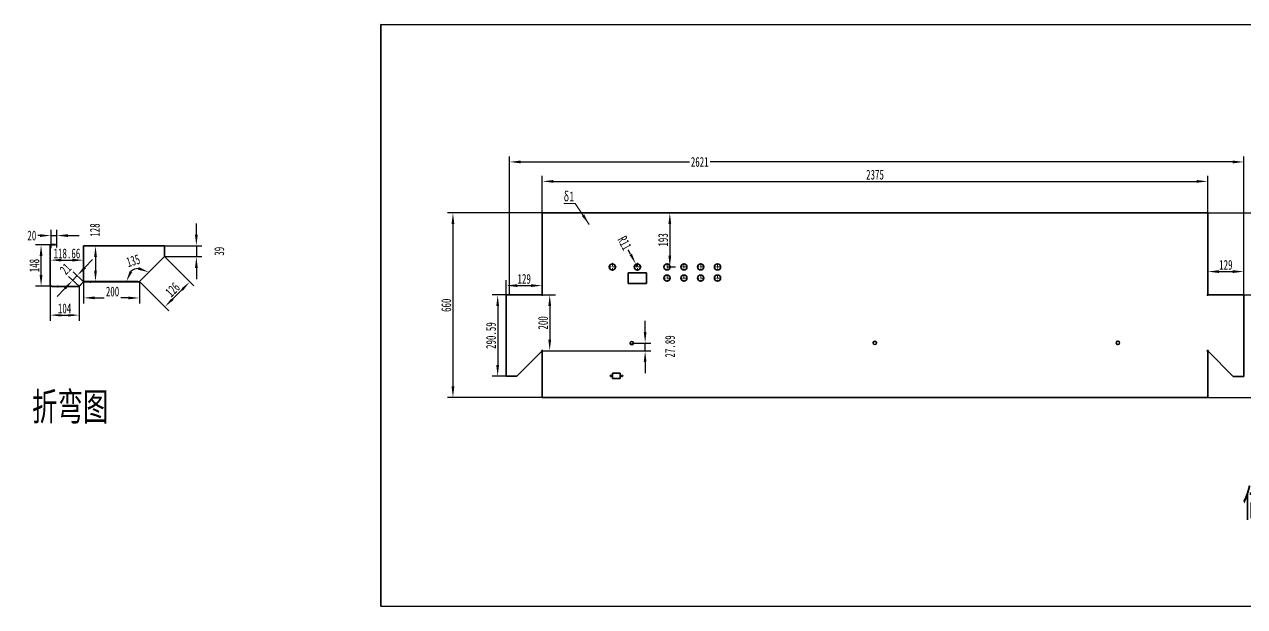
# Model space of a CAD drawing. Header units: millimetres. Extents: x 5896 to 12432, y -796 to 1283.
# Drawn here: x 5896 to 10251, y -796 to 1283 of the extents above; entities that cross this region are included whole.
import ezdxf

# ---------------------------------------------------------------- set-up
doc = ezdxf.new("R2010")
doc.units = ezdxf.units.MM
doc.header["$PDSIZE"] = -5
for name, pattern in [('DASHDOT', [18.5, 12, -3, 0.5, -3]), ('DASHED', [15, 12, -3]), ('点画线', [18, 12, -2, 2, -2])]:
    doc.linetypes.add(name, pattern=pattern)
doc.layers.get('0').update_dxf_attribs({"lineweight": 18})
for name, color, linetype, lineweight in [('中心线层', 1, '点画线', 18), ('尺寸线层', 3, 'Continuous', 18), ('粗实线层', 7, 'Continuous', 35)]:
    doc.layers.add(name, color=color, linetype=linetype, lineweight=lineweight)
doc.styles.add('标准', font='', dxfattribs={"width": 0.667})
doc.styles.get('标准').set_extended_font_data('宋体')
doc.dimstyles.new('标准', dxfattribs={"dimscale": 10, "dimtxt": 3.5, "dimasz": 4, "dimexe": 2, "dimexo": 0, "dimtad": 1, "dimdsep": 46, "dimtxsty": '标准', "dimblk": '_CAXARROW', "dimcen": 0, "dimdle": 6, "dimazin": 2, "dimtfac": 0.707107, "dimtdec": 3, "dimtmove": 2, "dimatfit": 3, "dimfxl": 1, "dimfrac": 2, "dimtolj": 1, "dimarcsym": 1})

# ---------------------------------------------------------------- blocks, each defined once
blk = doc.blocks.new('_CAXARROW')
blk.add_hatch(color=0).paths.add_polyline_path([(0, 0), (-1, 0.125), (-1, -0.125)], flags=0)
blk = doc.blocks.new('*X3')
at = {"layer": 'Defpoints', "color": 0, "transparency": 16777216}
for p in [(8186.4, 610), (8189.6, 417), (8199.4, 417)]:
    blk.add_point(p, dxfattribs=at)
at = {"layer": '尺寸线层', "color": 0, "lineweight": -2, "transparency": 16777216}
for p, q in [((8186.4, 610), (8219.4, 610)), ((8199.4, 570), (8199.4, 457)), ((8189.6, 417), (8219.4, 417))]:
    blk.add_line(p, q, dxfattribs=at)
at = {"layer": '尺寸线层', "color": 0, "lineweight": -2, "transparency": 16777216, "xscale": 40, "yscale": 40, "zscale": 40}
for p, rotation in [((8199.4, 610), 90), ((8199.4, 417), 270)]:
    blk.add_blockref('_CAXARROW', p, dxfattribs=dict(at, rotation=rotation))
at = {"layer": '尺寸线层', "color": 0, "transparency": 16777216, "insert": (8175.6, 513.5), "char_height": 35, "attachment_point": 5, "rotation": 90, "style": '标准', "bg_fill": 3, "box_fill_scale": 1.1, "bg_fill_color": 256, "bg_fill_true_color": 13158600, "bg_fill_transparency": 0}
blk.add_mtext('\\A1;193', dxfattribs=at)
blk = doc.blocks.new('*X7')
at = {"layer": 'Defpoints', "color": 0, "transparency": 16777216}
for p in [(7744.2, 610), (7425.5, -50), (7744.2, -50)]:
    blk.add_point(p, dxfattribs=at)
at = {"layer": '尺寸线层', "color": 0, "lineweight": -2, "transparency": 16777216}
for p, q in [((7744.2, 610), (7405.5, 610)), ((7425.5, 570), (7425.5, -10)), ((7744.2, -50), (7405.5, -50))]:
    blk.add_line(p, q, dxfattribs=at)
at = {"layer": '尺寸线层', "color": 0, "lineweight": -2, "transparency": 16777216, "xscale": 40, "yscale": 40, "zscale": 40}
for p, rotation in [((7425.5, 610), 90), ((7425.5, -50), 270)]:
    blk.add_blockref('_CAXARROW', p, dxfattribs=dict(at, rotation=rotation))
at = {"layer": '尺寸线层', "color": 0, "transparency": 16777216, "insert": (7401.8, 280), "char_height": 35, "attachment_point": 5, "rotation": 90, "style": '标准', "bg_fill": 3, "box_fill_scale": 1.1, "bg_fill_color": 256, "bg_fill_true_color": 13158600, "bg_fill_transparency": 0}
blk.add_mtext('\\A1;660', dxfattribs=at)
blk = doc.blocks.new('*X8')
at = {"layer": 'Defpoints', "color": 0, "transparency": 16777216}
for p in [(10119.2, 722.5), (7744.2, 606.2), (10119.2, 602)]:
    blk.add_point(p, dxfattribs=at)
at = {"layer": '尺寸线层', "color": 0, "lineweight": -2, "transparency": 16777216}
for p, q in [((7744.2, 606.2), (7744.2, 742.5)), ((10119.2, 602), (10119.2, 742.5)), ((7784.2, 722.5), (10079.2, 722.5))]:
    blk.add_line(p, q, dxfattribs=at)
at = {"layer": '尺寸线层', "color": 0, "lineweight": -2, "transparency": 16777216, "xscale": 40, "yscale": 40, "zscale": 40, "rotation": 180}
blk.add_blockref('_CAXARROW', (7744.2, 722.5), dxfattribs=at)
at = {"layer": '尺寸线层', "color": 0, "lineweight": -2, "transparency": 16777216, "xscale": 40, "yscale": 40, "zscale": 40}
blk.add_blockref('_CAXARROW', (10119.2, 722.5), dxfattribs=at)
at = {"layer": '尺寸线层', "color": 0, "transparency": 16777216, "insert": (8931.7, 746.3), "char_height": 35, "attachment_point": 5, "style": '标准', "bg_fill": 3, "box_fill_scale": 1.1, "bg_fill_color": 256, "bg_fill_true_color": 13158600, "bg_fill_transparency": 0}
blk.add_mtext('\\A1;2375', dxfattribs=at)
blk = doc.blocks.new('*X14')
at = {"layer": 'Defpoints', "color": 0, "transparency": 16777216}
for p in [(7627.2, 791.9), (7627.2, 317), (10248.2, 317)]:
    blk.add_point(p, dxfattribs=at)
at = {"layer": '尺寸线层', "color": 0, "lineweight": -2, "transparency": 16777216}
for p, q in [((7627.2, 317), (7627.2, 811.9)), ((7667.2, 791.9), (8269.1, 791.9)), ((10208.2, 791.9), (8343.3, 791.9)), ((10248.2, 317), (10248.2, 811.9))]:
    blk.add_line(p, q, dxfattribs=at)
at = {"layer": '尺寸线层', "color": 0, "lineweight": -2, "transparency": 16777216, "xscale": 40, "yscale": 40, "zscale": 40, "rotation": 180}
blk.add_blockref('_CAXARROW', (7627.2, 791.9), dxfattribs=at)
at = {"layer": '尺寸线层', "color": 0, "lineweight": -2, "transparency": 16777216, "xscale": 40, "yscale": 40, "zscale": 40}
blk.add_blockref('_CAXARROW', (10248.2, 791.9), dxfattribs=at)
at = {"layer": '尺寸线层', "color": 0, "transparency": 16777216, "insert": (8306.2, 791.9), "char_height": 35, "attachment_point": 5, "style": '标准', "bg_fill": 3, "box_fill_scale": 1.1, "bg_fill_color": 256, "bg_fill_true_color": 13158600, "bg_fill_transparency": 0}
blk.add_mtext('\\A1;2621', dxfattribs=at)
blk = doc.blocks.new('*X17')
at = {"layer": '尺寸线层'}
blk.add_hatch(color=0, dxfattribs=at).paths.add_polyline_path([(7775.5, 427.2), (7749.1, 457.7), (7757.4, 463.2)], flags=0)
at = {"layer": '尺寸线层', "color": 0}
for p, q in [((7725.3, 502.2), (7684.6, 502.2)), ((7775.5, 427.2), (7725.3, 502.2))]:
    blk.add_line(p, q, dxfattribs=at)
at = {"layer": '尺寸线层', "color": 0, "insert": (7703.5, 527.3), "char_height": 35, "width": 75.43, "attachment_point": 5, "line_spacing_factor": 1.15057, "style": '标准'}
blk.add_mtext('\\T1.1;δ1', dxfattribs=at)
blk = doc.blocks.new('*X30')
at = {"layer": 'Defpoints', "color": 0, "transparency": 16777216}
for p in [(7627.2, 317), (7585.1, 26.4), (7615.1, 26.4)]:
    blk.add_point(p, dxfattribs=at)
at = {"layer": '尺寸线层', "color": 0, "lineweight": -2, "transparency": 16777216}
for p, q in [((7627.2, 317), (7565.1, 317)), ((7585.1, 277), (7585.1, 66.4)), ((7615.1, 26.4), (7565.1, 26.4))]:
    blk.add_line(p, q, dxfattribs=at)
at = {"layer": '尺寸线层', "color": 0, "lineweight": -2, "transparency": 16777216, "xscale": 40, "yscale": 40, "zscale": 40}
for p, rotation in [((7585.1, 317), 90), ((7585.1, 26.4), 270)]:
    blk.add_blockref('_CAXARROW', p, dxfattribs=dict(at, rotation=rotation))
at = {"layer": '尺寸线层', "color": 0, "transparency": 16777216, "insert": (7561.4, 171.7), "char_height": 35, "attachment_point": 5, "rotation": 90, "style": '标准', "bg_fill": 3, "box_fill_scale": 1.1, "bg_fill_color": 256, "bg_fill_true_color": 13158600, "bg_fill_transparency": 0}
blk.add_mtext('\\A1;290.59', dxfattribs=at)
blk = doc.blocks.new('*X31')
at = {"layer": 'Defpoints', "color": 0, "transparency": 16777216}
for p in [(8078.4, 426.7), (8083.6, 417)]:
    blk.add_point(p, dxfattribs=at)
at = {"layer": '尺寸线层', "color": 0, "lineweight": -2, "transparency": 16777216}
for p, q in [((8059.7, 462.1), (8041, 497.4)), ((8083.6, 417), (8078.4, 426.7))]:
    blk.add_line(p, q, dxfattribs=at)
at = {"layer": '尺寸线层', "color": 0, "transparency": 16777216, "insert": (8038.3, 502.4), "char_height": 35, "attachment_point": 5, "rotation": 297.919, "style": '标准', "bg_fill": 3, "box_fill_scale": 1.1, "bg_fill_color": 256, "bg_fill_true_color": 13158600, "bg_fill_transparency": 0}
blk.add_mtext('\\A1;R11', dxfattribs=at)
at = {"layer": '尺寸线层', "color": 0, "lineweight": -2, "transparency": 16777216, "xscale": 40, "yscale": 40, "zscale": 40, "rotation": 297.9189732205738}
blk.add_blockref('_CAXARROW', (8078.4, 426.7), dxfattribs=at)
blk = doc.blocks.new('*D35')
at = {"layer": 'Defpoints', "color": 0, "transparency": 16777216}
for p in [(10248.2, 400.3), (10119.2, 319), (10248.2, 317)]:
    blk.add_point(p, dxfattribs=at)
at = {"layer": '粗实线层', "color": 0, "linetype": 'Continuous', "lineweight": -2, "transparency": 16777216}
for p, q in [((10119.2, 319), (10119.2, 420.3)), ((10159.2, 400.3), (10208.2, 400.3)), ((10248.2, 317), (10248.2, 420.3))]:
    blk.add_line(p, q, dxfattribs=at)
at = {"layer": '粗实线层', "color": 0, "lineweight": -2, "transparency": 16777216, "xscale": 40, "yscale": 40, "zscale": 40, "rotation": 180}
blk.add_blockref('_CAXARROW', (10119.2, 400.3), dxfattribs=at)
at = {"layer": '粗实线层', "color": 0, "lineweight": -2, "transparency": 16777216, "xscale": 40, "yscale": 40, "zscale": 40}
blk.add_blockref('_CAXARROW', (10248.2, 400.3), dxfattribs=at)
at = {"layer": '粗实线层', "color": 0, "transparency": 16777216, "insert": (10183.7, 424.1), "char_height": 35, "attachment_point": 5, "style": '标准'}
blk.add_mtext('\\A1;129', dxfattribs=at)
blk = doc.blocks.new('*D36')
at = {"layer": 'Defpoints', "color": 0, "transparency": 16777216}
for p in [(7744.2, 350.2), (7615.2, 317), (7744.2, 319)]:
    blk.add_point(p, dxfattribs=at)
at = {"layer": '粗实线层', "color": 0, "linetype": 'Continuous', "lineweight": -2, "transparency": 16777216}
for p, q in [((7615.2, 317), (7615.2, 370.2)), ((7655.2, 350.2), (7704.2, 350.2)), ((7744.2, 319), (7744.2, 370.2))]:
    blk.add_line(p, q, dxfattribs=at)
at = {"layer": '粗实线层', "color": 0, "lineweight": -2, "transparency": 16777216, "xscale": 40, "yscale": 40, "zscale": 40, "rotation": 180}
blk.add_blockref('_CAXARROW', (7615.2, 350.2), dxfattribs=at)
at = {"layer": '粗实线层', "color": 0, "lineweight": -2, "transparency": 16777216, "xscale": 40, "yscale": 40, "zscale": 40}
blk.add_blockref('_CAXARROW', (7744.2, 350.2), dxfattribs=at)
at = {"layer": '粗实线层', "color": 0, "transparency": 16777216, "insert": (7679.7, 374), "char_height": 35, "attachment_point": 5, "style": '标准'}
blk.add_mtext('\\A1;129', dxfattribs=at)
blk = doc.blocks.new('*D37')
at = {"layer": 'Defpoints', "color": 0, "transparency": 16777216}
for p in [(10233.2, 317), (10119.2, -50), (10348.1, -50)]:
    blk.add_point(p, dxfattribs=at)
at = {"layer": '粗实线层', "color": 0, "linetype": 'Continuous', "lineweight": -2, "transparency": 16777216}
for p, q in [((10233.2, 317), (10368.1, 317)), ((10348.1, 277), (10348.1, -10)), ((10119.2, -50), (10368.1, -50))]:
    blk.add_line(p, q, dxfattribs=at)
at = {"layer": '粗实线层', "color": 0, "lineweight": -2, "transparency": 16777216, "xscale": 40, "yscale": 40, "zscale": 40}
for p, rotation in [((10348.1, 317), 90), ((10348.1, -50), 270)]:
    blk.add_blockref('_CAXARROW', p, dxfattribs=dict(at, rotation=rotation))
at = {"layer": '粗实线层', "color": 0, "transparency": 16777216, "insert": (10324.4, 133.5), "char_height": 35, "attachment_point": 5, "rotation": 90, "style": '标准'}
blk.add_mtext('\\A1;367', dxfattribs=at)
blk = doc.blocks.new('*D38')
at = {"layer": 'Defpoints', "color": 0, "transparency": 16777216}
for p in [(10119.2, 610), (10248.2, 317), (10409.8, 317)]:
    blk.add_point(p, dxfattribs=at)
at = {"layer": '粗实线层', "color": 0, "linetype": 'Continuous', "lineweight": -2, "transparency": 16777216}
for p, q in [((10119.2, 610), (10429.8, 610)), ((10409.8, 570), (10409.8, 357)), ((10248.2, 317), (10429.8, 317))]:
    blk.add_line(p, q, dxfattribs=at)
at = {"layer": '粗实线层', "color": 0, "lineweight": -2, "transparency": 16777216, "xscale": 40, "yscale": 40, "zscale": 40}
for p, rotation in [((10409.8, 610), 90), ((10409.8, 317), 270)]:
    blk.add_blockref('_CAXARROW', p, dxfattribs=dict(at, rotation=rotation))
at = {"layer": '粗实线层', "color": 0, "transparency": 16777216, "insert": (10386, 463.5), "char_height": 35, "attachment_point": 5, "rotation": 90, "style": '标准'}
blk.add_mtext('\\A1;293', dxfattribs=at)
blk = doc.blocks.new('*D39')
at = {"layer": 'Defpoints', "color": 0, "transparency": 16777216}
for p in [(7744.2, 317), (7744.3, 117), (7770.9, 117)]:
    blk.add_point(p, dxfattribs=at)
at = {"layer": '粗实线层', "color": 0, "linetype": 'Continuous', "lineweight": -2, "transparency": 16777216}
for p, q in [((7744.2, 317), (7790.9, 317)), ((7770.9, 277), (7770.9, 157)), ((7744.3, 117), (7790.9, 117))]:
    blk.add_line(p, q, dxfattribs=at)
at = {"layer": '粗实线层', "color": 0, "lineweight": -2, "transparency": 16777216, "xscale": 40, "yscale": 40, "zscale": 40}
for p, rotation in [((7770.9, 317), 90), ((7770.9, 117), 270)]:
    blk.add_blockref('_CAXARROW', p, dxfattribs=dict(at, rotation=rotation))
at = {"layer": '粗实线层', "color": 0, "transparency": 16777216, "insert": (7747.2, 217), "char_height": 35, "attachment_point": 5, "rotation": 90, "style": '标准'}
blk.add_mtext('\\A1;200', dxfattribs=at)
blk = doc.blocks.new('*D58')
at = {"layer": 'Defpoints', "color": 0, "transparency": 16777216}
for p in [(6011.5, 528.9), (5991.5, 483.8), (6011.5, 485.8)]:
    blk.add_point(p, dxfattribs=at)
at = {"layer": '尺寸线层', "color": 0, "lineweight": -2, "transparency": 16777216}
for p, q in [((5951.5, 528.9), (5911.5, 528.9)), ((5991.5, 483.8), (5991.5, 548.9)), ((5991.5, 528.9), (6011.5, 528.9)), ((6011.5, 485.8), (6011.5, 548.9)), ((6051.5, 528.9), (6091.5, 528.9))]:
    blk.add_line(p, q, dxfattribs=at)
at = {"layer": '尺寸线层', "color": 0, "lineweight": -2, "transparency": 16777216, "xscale": 40, "yscale": 40, "zscale": 40, "rotation": 180}
blk.add_blockref('_CAXARROW', (6011.5, 528.9), dxfattribs=at)
at = {"layer": '尺寸线层', "color": 0, "transparency": 16777216, "insert": (5922.7, 528.9), "char_height": 35, "attachment_point": 5, "style": '标准', "bg_fill": 3, "box_fill_scale": 1.1, "bg_fill_color": 256, "bg_fill_true_color": 13158600, "bg_fill_transparency": 0}
blk.add_mtext('\\A1;20', dxfattribs=at)
at = {"layer": '尺寸线层', "color": 0, "lineweight": -2, "transparency": 16777216, "xscale": 40, "yscale": 40, "zscale": 40}
blk.add_blockref('_CAXARROW', (5991.5, 528.9), dxfattribs=at)
blk = doc.blocks.new('*D59')
at = {"layer": 'Defpoints', "color": 0, "transparency": 16777216}
for p in [(6396.1, 492.5), (6396.1, 453.6), (6509.8, 453.6)]:
    blk.add_point(p, dxfattribs=at)
at = {"layer": '尺寸线层', "color": 0, "lineweight": -2, "transparency": 16777216}
for p, q in [((6509.8, 532.5), (6509.8, 572.5)), ((6396.1, 492.5), (6529.8, 492.5)), ((6509.8, 492.5), (6509.8, 453.6)), ((6396.1, 453.6), (6529.8, 453.6)), ((6509.8, 413.6), (6509.8, 373.6))]:
    blk.add_line(p, q, dxfattribs=at)
at = {"layer": '尺寸线层', "color": 0, "lineweight": -2, "transparency": 16777216, "xscale": 40, "yscale": 40, "zscale": 40}
for p, rotation in [((6509.8, 492.5), 270), ((6509.8, 453.6), 90)]:
    blk.add_blockref('_CAXARROW', p, dxfattribs=dict(at, rotation=rotation))
at = {"layer": '尺寸线层', "color": 0, "transparency": 16777216, "insert": (6591.6, 473), "char_height": 35, "attachment_point": 5, "rotation": 90, "style": '标准', "bg_fill": 3, "box_fill_scale": 1.1, "bg_fill_color": 256, "bg_fill_true_color": 13158600, "bg_fill_transparency": 0}
blk.add_mtext('\\A1;39', dxfattribs=at)
blk = doc.blocks.new('*D60')
at = {"layer": 'Defpoints', "color": 0, "transparency": 16777216}
for p in [(6396.1, 453.6), (6307.1, 364.5), (6486.3, 363.4)]:
    blk.add_point(p, dxfattribs=at)
at = {"layer": '尺寸线层', "color": 0, "lineweight": -2, "transparency": 16777216}
for p, q in [((6396.1, 453.6), (6500.4, 349.3)), ((6307.1, 364.5), (6411.4, 260.3)), ((6425.5, 302.7), (6458, 335.2))]:
    blk.add_line(p, q, dxfattribs=at)
at = {"layer": '尺寸线层', "color": 0, "lineweight": -2, "transparency": 16777216, "xscale": 40, "yscale": 40, "zscale": 40}
for p, rotation in [((6486.3, 363.4), 45.0000186997836), ((6397.2, 274.4), 225.0000186997836)]:
    blk.add_blockref('_CAXARROW', p, dxfattribs=dict(at, rotation=rotation))
at = {"layer": '尺寸线层', "color": 0, "transparency": 16777216, "insert": (6425, 335.7), "char_height": 35, "attachment_point": 5, "rotation": 45, "style": '标准', "bg_fill": 3, "box_fill_scale": 1.1, "bg_fill_color": 256, "bg_fill_true_color": 13158600, "bg_fill_transparency": 0}
blk.add_mtext('\\A1;126', dxfattribs=at)
blk = doc.blocks.new('*D61')
at = {"layer": 'Defpoints', "color": 0, "transparency": 16777216}
for p in [(6107.2, 371.2), (6306.9, 364.5), (6306.8, 306)]:
    blk.add_point(p, dxfattribs=at)
at = {"layer": '尺寸线层', "color": 0, "lineweight": -2, "transparency": 16777216}
for p, q in [((6107.2, 371.2), (6106.9, 286.5)), ((6306.9, 364.5), (6306.7, 286)), ((6147, 306.4), (6180.9, 306.4)), ((6266.8, 306.1), (6240.1, 306.2))]:
    blk.add_line(p, q, dxfattribs=at)
at = {"layer": '尺寸线层', "color": 0, "lineweight": -2, "transparency": 16777216, "xscale": 40, "yscale": 40, "zscale": 40}
for p, rotation in [((6107, 306.5), 179.8556937167617), ((6306.8, 306), 359.8556937167617)]:
    blk.add_blockref('_CAXARROW', p, dxfattribs=dict(at, rotation=rotation))
at = {"layer": '尺寸线层', "color": 0, "transparency": 16777216, "insert": (6210.6, 328.8), "char_height": 35, "attachment_point": 5, "rotation": 359.8557, "style": '标准', "bg_fill": 3, "box_fill_scale": 1.1, "bg_fill_color": 256, "bg_fill_true_color": 13158600, "bg_fill_transparency": 0}
blk.add_mtext('\\A1;200', dxfattribs=at)
blk = doc.blocks.new('*D62')
at = {"layer": 'Defpoints', "color": 0, "transparency": 16777216}
for p in [(5987.5, 348.9), (6091.5, 346.8), (6091.5, 244.7)]:
    blk.add_point(p, dxfattribs=at)
at = {"layer": '尺寸线层', "color": 0, "lineweight": -2, "transparency": 16777216}
for p, q in [((5987.5, 348.9), (5987.5, 224.7)), ((6091.5, 346.8), (6091.5, 224.7)), ((6027.5, 244.7), (6051.5, 244.7))]:
    blk.add_line(p, q, dxfattribs=at)
at = {"layer": '尺寸线层', "color": 0, "lineweight": -2, "transparency": 16777216, "xscale": 40, "yscale": 40, "zscale": 40, "rotation": 180}
blk.add_blockref('_CAXARROW', (5987.5, 244.7), dxfattribs=at)
at = {"layer": '尺寸线层', "color": 0, "lineweight": -2, "transparency": 16777216, "xscale": 40, "yscale": 40, "zscale": 40}
blk.add_blockref('_CAXARROW', (6091.5, 244.7), dxfattribs=at)
at = {"layer": '尺寸线层', "color": 0, "transparency": 16777216, "insert": (6039.5, 268.5), "char_height": 35, "attachment_point": 5, "style": '标准', "bg_fill": 3, "box_fill_scale": 1.1, "bg_fill_color": 256, "bg_fill_true_color": 13158600, "bg_fill_transparency": 0}
blk.add_mtext('\\A1;104', dxfattribs=at)
blk = doc.blocks.new('*D63')
at = {"layer": 'Defpoints', "color": 0, "transparency": 16777216}
for p in [(5955.6, 495.8), (5993.5, 495.8), (5993.5, 347.8)]:
    blk.add_point(p, dxfattribs=at)
at = {"layer": '尺寸线层', "color": 0, "lineweight": -2, "transparency": 16777216}
for p, q in [((5993.5, 495.8), (5935.6, 495.8)), ((5955.6, 387.8), (5955.6, 455.8)), ((5993.5, 347.8), (5935.6, 347.8))]:
    blk.add_line(p, q, dxfattribs=at)
at = {"layer": '尺寸线层', "color": 0, "lineweight": -2, "transparency": 16777216, "xscale": 40, "yscale": 40, "zscale": 40}
for p, rotation in [((5955.6, 495.8), 90), ((5955.6, 347.8), 270)]:
    blk.add_blockref('_CAXARROW', p, dxfattribs=dict(at, rotation=rotation))
at = {"layer": '尺寸线层', "color": 0, "transparency": 16777216, "insert": (5931.8, 421.8), "char_height": 35, "attachment_point": 5, "rotation": 90, "style": '标准', "bg_fill": 3, "box_fill_scale": 1.1, "bg_fill_color": 256, "bg_fill_true_color": 13158600, "bg_fill_transparency": 0}
blk.add_mtext('\\A1;148', dxfattribs=at)
blk = doc.blocks.new('*D64')
at = {"layer": 'Defpoints', "color": 0, "transparency": 16777216}
for p in [(6107.2, 492.2), (6137.4, 364), (6149.9, 364)]:
    blk.add_point(p, dxfattribs=at)
at = {"layer": '尺寸线层', "color": 0, "lineweight": -2, "transparency": 16777216}
for p, q in [((6107.2, 492.2), (6169.9, 492.2)), ((6149.9, 452.2), (6149.9, 404)), ((6137.4, 364), (6169.9, 364))]:
    blk.add_line(p, q, dxfattribs=at)
at = {"layer": '尺寸线层', "color": 0, "lineweight": -2, "transparency": 16777216, "xscale": 40, "yscale": 40, "zscale": 40}
for p, rotation in [((6149.9, 492.2), 90), ((6149.9, 364), 270)]:
    blk.add_blockref('_CAXARROW', p, dxfattribs=dict(at, rotation=rotation))
at = {"layer": '尺寸线层', "color": 0, "transparency": 16777216, "insert": (6147.7, 548.6), "char_height": 35, "attachment_point": 5, "rotation": 90, "style": '标准', "bg_fill": 3, "box_fill_scale": 1.1, "bg_fill_color": 256, "bg_fill_true_color": 13158600, "bg_fill_transparency": 0}
blk.add_mtext('\\A1;128', dxfattribs=at)
blk = doc.blocks.new('*D66')
at = {"layer": 'Defpoints', "color": 0, "transparency": 16777216}
for p in [(6084.3, 385.8), (6106.9, 364.2), (6091.1, 347.8)]:
    blk.add_point(p, dxfattribs=at)
at = {"layer": '粗实线层', "color": 0, "linetype": 'Continuous', "lineweight": -2, "transparency": 16777216}
for p, q in [((6112, 414.7), (6139.7, 443.6)), ((6106.9, 364.2), (6069.9, 399.6)), ((6091.1, 347.8), (6054.1, 383.1)), ((6068.6, 369.3), (6084.3, 385.8)), ((6040.9, 340.4), (6013.3, 311.5))]:
    blk.add_line(p, q, dxfattribs=at)
at = {"layer": '粗实线层', "color": 0, "lineweight": -2, "transparency": 16777216, "xscale": 40, "yscale": 40, "zscale": 40}
for p, rotation in [((6084.3, 385.8), 226.2508960013828), ((6068.6, 369.3), 46.25089600138288)]:
    blk.add_blockref('_CAXARROW', p, dxfattribs=dict(at, rotation=rotation))
at = {"layer": '粗实线层', "color": 0, "transparency": 16777216, "insert": (6042.6, 410), "char_height": 35, "attachment_point": 5, "rotation": 46.2509, "style": '标准'}
blk.add_mtext('\\A1;21', dxfattribs=at)
blk = doc.blocks.new('*D69')
at = {"layer": 'Defpoints', "color": 0, "transparency": 16777216}
for p in [(6396.1, 453.6), (6273.6, 398.1), (6107.2, 364.5), (6301.3, 364.5), (6307.4, 364.8)]:
    blk.add_point(p, dxfattribs=at)
at = {"layer": '粗实线层', "color": 0, "linetype": 'Continuous', "lineweight": -2, "transparency": 16777216}
blk.add_arc((6307.1, 364.5), 47.5, 94.8625, 130.1779, dxfattribs=at)
at = {"layer": '粗实线层', "color": 0, "lineweight": -2, "transparency": 16777216, "xscale": 40, "yscale": 40, "zscale": 40}
for p, rotation in [((6259.7, 364.5), 245.0889632485968), ((6340.7, 398.1), 339.9514678127975)]:
    blk.add_blockref('_CAXARROW', p, dxfattribs=dict(at, rotation=rotation))
at = {"layer": '粗实线层', "color": 0, "transparency": 16777216, "insert": (6284.4, 439.1), "char_height": 35, "attachment_point": 5, "rotation": 16.9678, "style": '标准'}
blk.add_mtext('\\A1;135', dxfattribs=at)
blk = doc.blocks.new('*D82')
at = {"layer": 'Defpoints', "color": 0, "transparency": 16777216}
for p in [(8063.8, 144.9), (8111.3, 144.9), (7790.9, 117)]:
    blk.add_point(p, dxfattribs=at)
at = {"layer": '粗实线层', "color": 0, "linetype": 'Continuous', "lineweight": -2, "transparency": 16777216}
for p, q in [((8111.3, 184.9), (8111.3, 224.9)), ((8063.8, 144.9), (8131.3, 144.9)), ((8111.3, 117), (8111.3, 144.9)), ((7790.9, 117), (8131.3, 117)), ((8111.3, 77), (8111.3, 37))]:
    blk.add_line(p, q, dxfattribs=at)
at = {"layer": '粗实线层', "color": 0, "lineweight": -2, "transparency": 16777216, "xscale": 40, "yscale": 40, "zscale": 40}
for p, rotation in [((8111.3, 144.9), 270), ((8111.3, 117), 90)]:
    blk.add_blockref('_CAXARROW', p, dxfattribs=dict(at, rotation=rotation))
at = {"layer": '粗实线层', "color": 0, "transparency": 16777216, "insert": (8200.2, 132.9), "char_height": 35, "attachment_point": 5, "rotation": 90, "style": '标准'}
blk.add_mtext('\\A1;27.89', dxfattribs=at)
blk = doc.blocks.new('*D83')
at = {"layer": 'Defpoints', "color": 0, "transparency": 16777216}
for p in [(5988.5, 488.9), (6107.2, 492.2), (6107.2, 441.2)]:
    blk.add_point(p, dxfattribs=at)
at = {"layer": '粗实线层', "color": 0, "linetype": 'Continuous', "lineweight": -2, "transparency": 16777216}
for p, q in [((5988.5, 488.9), (5988.5, 421.2)), ((6107.2, 492.2), (6107.2, 421.2)), ((6028.5, 441.2), (6067.2, 441.2))]:
    blk.add_line(p, q, dxfattribs=at)
at = {"layer": '粗实线层', "color": 0, "lineweight": -2, "transparency": 16777216, "xscale": 40, "yscale": 40, "zscale": 40, "rotation": 180}
blk.add_blockref('_CAXARROW', (5988.5, 441.2), dxfattribs=at)
at = {"layer": '粗实线层', "color": 0, "lineweight": -2, "transparency": 16777216, "xscale": 40, "yscale": 40, "zscale": 40}
blk.add_blockref('_CAXARROW', (6107.2, 441.2), dxfattribs=at)
at = {"layer": '粗实线层', "color": 0, "transparency": 16777216, "insert": (6047.9, 464.9), "char_height": 35, "attachment_point": 5, "style": '标准'}
blk.add_mtext('\\A1;118.66', dxfattribs=at)

msp = doc.modelspace()

# ---------------------------------------------------------------- linework, layer by layer
at = {"color": 7, "lineweight": 35}
for p, q in [((5987.523, 495.751), (5987.523, 348.863)), ((5988.523, 488.863), (5988.523, 348.863)), ((5989.523, 496.751), (6004.523, 496.751)), ((5989.523, 495.751), (6004.523, 495.751)), ((6396.102, 453.617), (6307.432, 364.821)), ((8050.796, 396.011), (8050.796, 358.011)), ((8050.796, 396.011), (8116.796, 396.011)), ((8116.796, 358.011), (8116.796, 396.011)), ((6106.567, 363.943), (6091.109, 347.751)), ((6107.274, 363.236), (6091.523, 346.751)), ((6301.324, 364.528), (6107.153, 364.528)), ((6107.981, 363.528), (6306.939, 363.528)), ((8050.796, 358.011), (8116.796, 358.011)), ((5993.523, 346.751), (6090.695, 346.751)), ((7742.203, 317.013), (7615.203, 317.013)), ((10121.203, 317.013), (10248.203, 317.013)), ((7744.203, -49.989), (8326.249, -49.989)), ((8326.249, -49.989), (10119.203, -49.989))]:
    msp.add_line(p, q, dxfattribs=at)
at = {"color": 7, "lineweight": 35, "ltscale": 0.025}
for p, q in [((5987.523, 495.751), (5988.523, 495.751)), ((6007.523, 495.751), (6007.523, 496.751)), ((6107.567, 364.528), (6107.567, 363.528)), ((6107.767, 364.528), (6107.767, 363.528)), ((6306.939, 364.528), (6306.939, 363.528)), ((6307.139, 364.528), (6307.139, 363.528)), ((5988.523, 347.863), (5987.523, 347.863)), ((5988.523, 347.863), (5988.523, 346.863)), ((6089.826, 347.751), (6089.826, 346.751)), ((6091.109, 347.751), (6091.109, 346.751))]:
    msp.add_line(p, q, dxfattribs=at)
for p, q in [((5988.002, 494.778), (5988.023, 348.863)), ((5989.523, 496.251), (6007.523, 496.251)), ((6106.921, 363.589), (6091.756, 347.69)), ((6107.981, 364.028), (6132.379, 364.028)), ((6137.379, 364.028), (6306.939, 364.028)), ((5989.523, 347.251), (6015.523, 347.251)), ((6019.523, 347.251), (6090.695, 347.251))]:
    msp.add_line(p, q)
at = {"color": 7, "linetype": 'DASHED', "lineweight": 13, "ltscale": 0.025}
for p, q in [((5998.523, 495.751), (5998.523, 496.751)), ((5998.523, 495.751), (5998.523, 496.751)), ((5998.523, 495.751), (5998.523, 496.751)), ((5998.523, 495.751), (5998.523, 496.751)), ((6127.379, 363.528), (6127.379, 364.528)), ((6127.379, 363.528), (6127.379, 364.528)), ((6137.379, 363.528), (6137.379, 364.528)), ((6137.379, 363.528), (6137.379, 364.528)), ((6252.779, 363.528), (6252.779, 364.528)), ((6252.779, 363.528), (6252.779, 364.528)), ((6262.779, 363.528), (6262.779, 364.528)), ((6262.779, 363.528), (6262.779, 364.528)), ((6029.023, 347.751), (6029.023, 346.751)), ((6029.023, 347.751), (6029.023, 346.751)), ((6029.023, 347.751), (6029.023, 346.751)), ((6029.023, 347.751), (6029.023, 346.751)), ((6030.523, 347.751), (6030.523, 346.751)), ((6030.523, 347.751), (6030.523, 346.751)), ((6040.523, 347.751), (6040.523, 346.751)), ((6050.023, 347.751), (6050.023, 346.751)), ((6050.023, 347.751), (6050.023, 346.751)), ((6050.023, 347.751), (6050.023, 346.751)), ((6050.023, 347.751), (6050.023, 346.751)), ((6069.023, 347.751), (6069.023, 346.751)), ((6069.023, 347.751), (6069.023, 346.751)), ((6069.023, 347.751), (6069.023, 346.751)), ((6069.023, 347.751), (6069.023, 346.751)), ((6078.523, 346.751), (6078.523, 347.751))]:
    msp.add_line(p, q, dxfattribs=at)
at = {"color": 7, "lineweight": 35, "ltscale": 0.075}
for p, q in [((6007.523, 496.751), (6004.523, 496.751)), ((6007.523, 495.751), (6004.523, 495.751))]:
    msp.add_line(p, q, dxfattribs=at)
at = {"color": 7, "linetype": 'DASHDOT', "lineweight": 13}
for p, q in [((8008.613, 417.011), (7980.013, 417.011)), ((7994.313, 431.311), (7994.313, 402.711)), ((8097.873, 417.011), (8069.273, 417.011)), ((8083.573, 431.311), (8083.573, 402.711)), ((8189.588, 429.361), (8189.588, 404.661)), ((8261.938, 417.011), (8237.238, 417.011)), ((8249.588, 429.361), (8249.588, 404.661)), ((8321.938, 417.011), (8297.238, 417.011)), ((8309.588, 429.361), (8309.588, 404.661)), ((8381.938, 417.011), (8357.238, 417.011)), ((8369.588, 429.361), (8369.588, 404.661)), ((8201.938, 377.011), (8177.238, 377.011)), ((8189.588, 389.361), (8189.588, 364.661)), ((8261.938, 377.011), (8237.238, 377.011)), ((8249.588, 389.361), (8249.588, 364.661)), ((8321.938, 377.011), (8297.238, 377.011)), ((8309.588, 389.361), (8309.588, 364.661)), ((8381.938, 377.011), (8357.238, 377.011)), ((8369.588, 389.361), (8369.588, 364.661))]:
    msp.add_line(p, q, dxfattribs=at)
at = {"color": 7, "lineweight": 35, "ltscale": 0.025001}
for p, q in [((6106.86, 364.236), (6107.567, 363.528)), ((6307.28, 364.67), (6307.987, 363.963))]:
    msp.add_line(p, q, dxfattribs=at)
at = {"color": 7, "lineweight": 35, "ltscale": 0.004999}
for p, q in [((6107.767, 364.528), (6107.567, 364.528)), ((6107.767, 363.528), (6107.567, 363.528)), ((6307.139, 364.528), (6306.939, 364.528)), ((6307.139, 363.528), (6306.939, 363.528)), ((5988.723, 347.863), (5988.523, 347.863)), ((5988.723, 346.863), (5988.523, 346.863))]:
    msp.add_line(p, q, dxfattribs=at)
at = {"color": 7, "linetype": 'DASHED', "lineweight": 13}
for p, q in [((6107.767, 364.528), (6306.939, 364.528)), ((5993.523, 347.751), (6090.412, 347.751))]:
    msp.add_line(p, q, dxfattribs=at)
at = {"color": 7, "lineweight": 35, "ltscale": 0.005001}
msp.add_line((6307.139, 364.528), (6307.28, 364.67), dxfattribs=at)
at = {"color": 7, "lineweight": 35, "ltscale": 0.032071}
for p, q in [((6091.109, 347.751), (6089.826, 347.751)), ((6091.523, 346.751), (6089.826, 346.751))]:
    msp.add_line(p, q, dxfattribs=at)
at = {"color": 7, "lineweight": 35, "ltscale": 0.008914}
msp.add_line((6091.126, 348.051), (6090.934, 347.751), dxfattribs=at)
at = {"color": 7, "lineweight": 35, "ltscale": 0.024998}
msp.add_line((6091.816, 347.044), (6091.109, 347.751), dxfattribs=at)
at = {"color": 7, "linetype": 'DASHED', "lineweight": 13}
for points in [[(6091.126, 348.051), (6090.552, 347.859), (6090.262, 347.792), (6089.826, 347.751)], [(6091.126, 348.051), (6090.737, 347.462), (6090.371, 347.023), (6090.205, 346.884), (6090.018, 346.786), (6089.826, 346.751)], [(6091.126, 348.051), (6090.552, 347.859), (6090.262, 347.792), (6089.826, 347.751)], [(6090.934, 347.751), (6090.602, 347.282), (6090.427, 347.078), (6090.148, 346.848), (6089.989, 346.776), (6089.826, 346.751)]]:
    msp.add_lwpolyline(points, dxfattribs=at)
for centre, radius, start, end in [((5989.523, 494.751), 2, 90, 180), ((5989.523, 348.863), 2, 180, 270), ((5989.523, 348.863), 1.5, 180, 270), ((5989.523, 348.863), 1, 180, 270), ((6107.981, 362.528), 2, 90, 135.000078), ((6107.981, 362.528), 1.5, 90.000001, 134.999883), ((6107.981, 362.528), 1, 90.000001, 134.999883), ((6306.724, 365.528), 1, 270.000001, 315.00002), ((6306.724, 365.528), 1.5, 269.999999, 286.025972), ((6306.48, 366.757), 3.237, 274.327842, 294.949674), ((6090.412, 348.751), 1, 270.000001, 314.999923), ((6090.695, 348.751), 1.5, 270, 314.999883), ((6090.695, 348.751), 2, 270, 314.999883)]:
    msp.add_arc(centre, radius, start, end)
at = {"color": 7, "lineweight": 35}
msp.add_arc((7994.313, 417.011), 11, 180.000005, 195.826072, dxfattribs=at)
at = {"layer": '中心线层'}
for p, q in [((6015.523, 350.751), (6015.523, 343.751)), ((6132.379, 360.528), (6132.379, 367.528)), ((7984.313, 27.818), (7993.813, 27.818)), ((7989.063, 23.068), (7989.063, 32.568)), ((8024.313, 27.818), (8033.813, 27.818)), ((8029.063, 23.068), (8029.063, 32.568))]:
    msp.add_line(p, q, dxfattribs=at)
at = {"layer": '粗实线层'}
for p, q in [((7744.203, 610.011), (10119.203, 610.011)), ((10119.203, 319.013), (10119.203, 610.011)), ((7615.203, 317.013), (7615.092, 26.425)), ((10119.203, -49.989), (10119.203, 115.146)), ((10209.667, 25.716), (10120.6, 115.714)), ((7995.463, 18.218), (7995.463, 37.418)), ((7995.463, 37.418), (8022.663, 37.418)), ((7995.463, 18.218), (8022.663, 18.218)), ((8022.663, 18.218), (8022.663, 37.418)), ((10248.203, 25.716), (10209.667, 25.716))]:
    msp.add_line(p, q, dxfattribs=at)
for centre, radius in [((8063.829, 144.896), 6), ((8931.143, 145.331), 6), ((9798.788, 145.767), 6), ((7989.063, 27.818), 1.75), ((8029.063, 27.818), 1.75)]:
    msp.add_circle(centre, radius, dxfattribs=at)
msp.add_arc((10119.203, 117.146), 2, 314.277645, 270, dxfattribs=at)

# ---------------------------------------------------------------- texts
at = {"layer": '粗实线层', "char_height": 100, "attachment_point": 1, "style": '标准'}
for s, insert in [('折弯图', (5923.234, -31.966)), ('做1块', (10244.095, -376.542))]:
    msp.add_mtext_dynamic_manual_height_columns(s, width=379.18648, gutter_width=1, heights=[0], dxfattribs=dict(at, insert=insert))

# ---------------------------------------------------------------- dimensions: what is measured, and where the dimension line sits
at = {"layer": '粗实线层'}
dim = msp.add_linear_dim(base=(8111.33, 144.896), p1=(7790.934, 117.003), p2=(8063.829, 144.896), angle=90, dimstyle='标准', dxfattribs=at)
dim.commit()
dim.dimension.update_dxf_attribs({"geometry": '*D82', "text_midpoint": (8200.172, 132.863), "dimtype": 160})

# ---------------------------------------------------------------- next in the draw order: dimensions: what is measured, and where the dimension line sits
at = {"layer": '尺寸线层'}
for base, p1, p2, angle, picture, middle in [((7425.515, -49.989), (7744.203, 610.011), (7744.203, -49.989), 90, '*X7', (7401.765, 280.011)), ((8199.374, 417.011), (8186.41, 610.011), (8189.588, 417.011), 270, '*X3', (8175.624, 513.511))]:
    dim = msp.add_linear_dim(base=base, p1=p1, p2=p2, angle=angle, dimstyle='标准', override={"dimsah": 1, "dimtfill": 1}, dxfattribs=at)
    dim.commit()
    dim.dimension.update_dxf_attribs({"geometry": picture, "text_midpoint": middle})
dim = msp.add_linear_dim(base=(6509.768, 453.617), p1=(6396.102, 492.458), p2=(6396.102, 453.617), angle=270, text='39', dimstyle='标准', override={"dimsah": 1, "dimtfill": 1, "dimtzin": 8}, dxfattribs=at)
dim.commit()
dim.dimension.update_dxf_attribs({"geometry": '*D59', "text_midpoint": (6591.643, 473.038)})
dim = msp.add_linear_dim(base=(6011.523, 528.89), p1=(5991.523, 483.751), p2=(6011.523, 485.751), dimstyle='标准', override={"dimsah": 1, "dimtfill": 1, "dimtzin": 8}, dxfattribs=at)
dim.commit()
dim.dimension.update_dxf_attribs({"geometry": '*D58', "text_midpoint": (5922.651, 528.89), "dimtype": 160})

# ---------------------------------------------------------------- next in the draw order: linework, layer by layer
at = {"color": 7, "lineweight": 35}
msp.add_line((6107.183, 492.209), (6396.102, 492.458), dxfattribs=at)
at = {"layer": '粗实线层'}
for p, q in [((7744.203, 610.011), (7744.203, 319.013)), ((7742.863, 115.574), (7653.679, 26.439)), ((7744.203, 115.004), (7744.203, -49.989))]:
    msp.add_line(p, q, dxfattribs=at)
msp.add_arc((7744.263, 117.003), 2, 270.585004, 225.585004, dxfattribs=at)

# ---------------------------------------------------------------- next in the draw order: dimensions: what is measured, and where the dimension line sits
at = {"layer": '尺寸线层'}
dim = msp.add_linear_dim(base=(6486.273, 363.445), p1=(6307.139, 364.528), p2=(6396.102, 453.617), angle=45.000019, text='126', dimstyle='标准', override={"dimsah": 1, "dimtfill": 1, "dimtzin": 8}, dxfattribs=at)
dim.commit()
dim.dimension.update_dxf_attribs({"geometry": '*D60', "text_midpoint": (6424.966, 335.726)})

# ---------------------------------------------------------------- next in the draw order: linework, layer by layer
at = {"layer": '粗实线层'}
msp.add_line((6396.102, 453.617), (6396.102, 492.458), dxfattribs=at)

# ---------------------------------------------------------------- next in the draw order: dimensions: what is measured, and where the dimension line sits
at = {"layer": '尺寸线层'}
dim = msp.add_linear_dim(base=(10119.203, 722.507), p1=(7744.203, 606.241), p2=(10119.203, 602.011), dimstyle='标准', override={"dimsah": 1, "dimtfill": 1, "dimtzin": 8}, dxfattribs=at)
dim.commit()
dim.dimension.update_dxf_attribs({"geometry": '*X8', "text_midpoint": (8931.703, 746.257)})
dim = msp.add_linear_dim(base=(6306.791, 306.039), p1=(6107.153, 371.218), p2=(6306.939, 364.528), angle=359.855694, text='200', dimstyle='标准', override={"dimsah": 1, "dimtfill": 1}, dxfattribs=at)
dim.commit()
dim.dimension.update_dxf_attribs({"geometry": '*D61', "text_midpoint": (6210.599, 328.8), "dimtype": 160})

# ---------------------------------------------------------------- next in the draw order: dimensions: what is measured, and where the dimension line sits
dim = msp.add_linear_dim(base=(7627.203, 791.889), p1=(10248.203, 317.013), p2=(7627.203, 317.013), dimstyle='标准', override={"dimsah": 1, "dimtfill": 1, "dimtzin": 8}, dxfattribs=at)
dim.commit()
dim.dimension.update_dxf_attribs({"geometry": '*X14', "text_midpoint": (8306.203, 791.889), "dimtype": 160})
dim = msp.add_linear_dim(base=(6091.523, 244.734), p1=(5987.523, 348.863), p2=(6091.523, 346.751), dimstyle='标准', override={"dimsah": 1, "dimtfill": 1, "dimtzin": 8}, dxfattribs=at)
dim.commit()
dim.dimension.update_dxf_attribs({"geometry": '*D62', "text_midpoint": (6039.523, 268.484)})

# ---------------------------------------------------------------- next in the draw order: linework, layer by layer
at = {"color": 7, "lineweight": 35}
msp.add_line((6107.153, 364.528), (6107.183, 492.209), dxfattribs=at)
at = {"layer": '粗实线层'}
msp.add_line((10248.203, 317.013), (10248.203, 25.716), dxfattribs=at)
msp.add_lwpolyline([(7168.095, 1283.298), (7168.422, -795.081), (10978.853, -796.448), (10978.525, 1281.931)], close=True, dxfattribs=at)
for centre in [(8189.588, 417.011), (8249.588, 417.011), (8309.588, 417.011), (8369.588, 417.011), (8189.588, 377.011), (8249.588, 377.011), (8309.588, 377.011), (8369.588, 377.011)]:
    msp.add_circle(centre, 11, dxfattribs=at)
for centre, start, end in [((7744.203, 317.013), 180, 450), ((10119.203, 317.013), 90, 0)]:
    msp.add_arc(centre, 2, start, end, dxfattribs=at)

# ---------------------------------------------------------------- next in the draw order: block references
at = {"layer": '尺寸线层'}
msp.add_blockref('*X17', (136.49, 141.094), dxfattribs=at)

# ---------------------------------------------------------------- next in the draw order: dimensions: what is measured, and where the dimension line sits
dim = msp.add_linear_dim(base=(5955.574, 495.751), p1=(5993.523, 347.751), p2=(5993.523, 495.751), angle=90, dimstyle='标准', override={"dimsah": 1, "dimtfill": 1, "dimtzin": 8}, dxfattribs=at)
dim.commit()
dim.dimension.update_dxf_attribs({"geometry": '*D63', "text_midpoint": (5931.824, 421.751)})
at = {"layer": '粗实线层'}
for base, p1, p2, picture, middle in [((10409.752, 317.013), (10119.203, 610.011), (10248.203, 317.013), '*D38', (10386.002, 463.512)), ((10348.126, -49.989), (10233.203, 317.013), (10119.203, -49.989), '*D37', (10324.376, 133.512))]:
    dim = msp.add_linear_dim(base=base, p1=p1, p2=p2, angle=90, dimstyle='标准', dxfattribs=at)
    dim.commit()
    dim.dimension.update_dxf_attribs({"geometry": picture, "text_midpoint": middle})
dim = msp.add_linear_dim(base=(10248.203, 400.34), p1=(10119.203, 319.013), p2=(10248.203, 317.013), dimstyle='标准', dxfattribs=at)
dim.commit()
dim.dimension.update_dxf_attribs({"geometry": '*D35', "text_midpoint": (10183.703, 424.09)})
dim = msp.add_linear_dim(base=(7770.934, 117.003), p1=(7744.203, 317.013), p2=(7744.263, 117.003), angle=90, text='200', dimstyle='标准', dxfattribs=at)
dim.commit()
dim.dimension.update_dxf_attribs({"geometry": '*D39', "text_midpoint": (7747.184, 217.008)})

# ---------------------------------------------------------------- next in the draw order: dimensions: what is measured, and where the dimension line sits
at = {"layer": '尺寸线层'}
dim = msp.add_linear_dim(base=(6149.912, 364.028), p1=(6107.183, 492.209), p2=(6137.379, 364.028), angle=270, text='128', dimstyle='标准', override={"dimsah": 1, "dimtfill": 1}, dxfattribs=at)
dim.commit()
dim.dimension.update_dxf_attribs({"geometry": '*D64', "text_midpoint": (6147.732, 548.577), "dimtype": 160})
dim = msp.add_radius_dim(center=(8083.573, 417.011), mpoint=(8078.423, 426.731), dimstyle='标准', override={"dimpost": 'R<>', "dimsah": 1, "dimtfill": 1}, dxfattribs=at)
dim.commit()
dim.dimension.update_dxf_attribs({"geometry": '*X31', "text_midpoint": (8038.324, 502.404), "dimtype": 164})
dim = msp.add_linear_dim(base=(7585.104, 26.425), p1=(7627.203, 317.013), p2=(7615.092, 26.425), angle=270, dimstyle='标准', override={"dimsah": 1, "dimtfill": 1}, dxfattribs=at)
dim.commit()
dim.dimension.update_dxf_attribs({"geometry": '*X30', "text_midpoint": (7561.354, 171.719)})

# ---------------------------------------------------------------- next in the draw order: linework, layer by layer
at = {"layer": '粗实线层'}
msp.add_line((7653.685, 26.425), (7615.092, 26.425), dxfattribs=at)
for centre in [(7994.322, 416.999), (8083.571, 417.011)]:
    msp.add_circle(centre, 11, dxfattribs=at)

# ---------------------------------------------------------------- next in the draw order: dimensions: what is measured, and where the dimension line sits
for base, p1, p2, picture, middle in [((6107.183, 441.197), (5988.523, 488.863), (6107.183, 492.209), '*D83', (6047.853, 464.947)), ((7744.203, 350.209), (7615.203, 317.013), (7744.203, 319.013), '*D36', (7679.703, 373.959))]:
    dim = msp.add_linear_dim(base=base, p1=p1, p2=p2, dimstyle='标准', dxfattribs=at)
    dim.commit()
    dim.dimension.update_dxf_attribs({"geometry": picture, "text_midpoint": middle})
dim = msp.add_aligned_dim(p1=(6091.109, 347.751), p2=(6106.86, 364.205), distance=31.176, text='21', dimstyle='标准', dxfattribs=at)
dim.commit()
dim.dimension.update_dxf_attribs({"geometry": '*D66', "text_midpoint": (6042.603, 409.95)})
dim = msp.add_angular_dim_2l(base=(6273.556, 398.096), line1=((6396.102, 453.617), (6307.432, 364.821)), line2=((6301.324, 364.528), (6107.153, 364.528)), text='135', dimstyle='标准', dxfattribs=at)
dim.commit()
dim.dimension.update_dxf_attribs({"geometry": '*D69', "text_midpoint": (6284.371, 439.149), "dimtype": 162})

doc.saveas('drawing.dxf')
